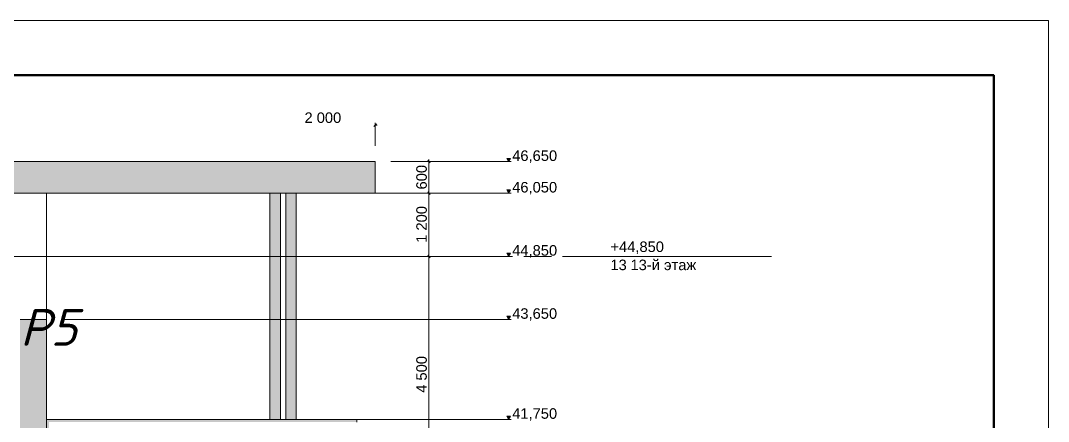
# Model space of a CAD drawing. Header units: millimetres. Extents: x 1499747 to 4230374, y -28481 to 441852.
# Drawn here: x 4068450 to 4087996, y 405542 to 413159 of the extents above; entities that cross this region are included whole.
import ezdxf
from ezdxf.enums import TextEntityAlignment as Align

# ---------------------------------------------------------------- set-up
doc = ezdxf.new("R2010")
doc.units = ezdxf.units.MM
doc.header["$MEASUREMENT"] = 0
doc.layers.add('ТП', color=250, linetype='Continuous', lineweight=30)
doc.layers.add('Чертеж и Рисунок', color=7, linetype='Continuous')
doc.styles.add('РЎР“Р•РќР•Р\xa0Р\x98Р\xa0_РЎРўР\x98Р›Р¬_2', font='')
doc.styles.add('СПДС', font='isocpeur.ttf', dxfattribs={"width": 0.9})
doc.styles.add('Текст', font='isocpeui.ttf')
doc.styles.get('РЎР“Р•РќР•Р\xa0Р\x98Р\xa0_РЎРўР\x98Р›Р¬_2').set_extended_font_data('GOST Common', italic=True)

# ---------------------------------------------------------------- blocks, each defined once
blk = doc.blocks.new('*U32')
at = {"lineweight": 0}
blk.add_lwpolyline([(-415, -5), (5, -5), (5, 292), (-415, 292)], close=True, dxfattribs=at)
at = {"color": 0, "linetype": 'Continuous', "lineweight": 50}
blk.add_lwpolyline([(-395, 287), (0, 287), (0, 0), (-395, 0)], close=True, dxfattribs=at)
at = {"style": 'СПДС'}
for tag, p in [('ШИФР_ПРОЕКТА_ЛИСТ2', (-65, 7.5)), ('ЛИСТ_второй', (-5, 5))]:
    blk.add_attdef(tag, text='', height=2.5, dxfattribs=at).set_placement(p, align=Align.MIDDLE_CENTER)

msp = doc.modelspace()

# ---------------------------------------------------------------- hatches: boundary and pattern name
at = {"layer": 'Чертеж и Рисунок', "linetype": 'Continuous', "lineweight": 0, "true_color": 0x000000}
for points in [[(4077731.30925, 410478.39753), (4077767.5093, 410540.89763), (4077695.00919, 410540.89763)], [(4077731.30925, 409878.46661), (4077767.5093, 409940.96671), (4077695.00919, 409940.96671)], [(4077731.30925, 408678.46478), (4077767.5093, 408740.96488), (4077695.00919, 408740.96488)], [(4077731.30925, 407478.46295), (4077767.5093, 407540.96304), (4077695.00919, 407540.96304)], [(4077731.30925, 405578.46004), (4077767.5093, 405640.96014), (4077695.00919, 405640.96014)]]:
    msp.add_hatch(color=18, dxfattribs=at).paths.add_polyline_path(points)
at = {"layer": 'Чертеж и Рисунок', "linetype": 'Continuous', "lineweight": 0, "true_color": 0x2e2e2e}
for points in [[(4075192.00537, 410478.39753), (4063916.98814, 410478.39753), (4063916.98814, 409878.46661), (4075192.00537, 409878.46661)], [(4075192.00537, 409878.46661), (4073192.00231, 409878.46661), (4073192.00231, 409878.38661), (4075192.00537, 409878.38661)], [(4074570.50442, 405578.46004), (4068941.89582, 405578.46004), (4068991.89589, 405528.45997), (4074570.50442, 405528.45997)], [(4068941.89582, 404178.45791), (4068991.89589, 404228.45798), (4068991.89589, 405528.45997), (4068941.89582, 405578.46004)], [(4074570.50442, 405578.46004), (4074570.50442, 405528.45997), (4074842.00483, 405528.45997), (4074842.00483, 405578.46004)]]:
    msp.add_hatch(color=250, dxfattribs=at).paths.add_polyline_path(points)
at = {"layer": 'Чертеж и Рисунок', "linetype": 'Continuous', "lineweight": 0, "true_color": 0x4b4e54}
for points in [[(4073192.00231, 405578.46004), (4073392.00262, 405578.46004), (4073392.00262, 409878.38661), (4073192.00231, 409878.38661)], [(4073492.00277, 405578.46004), (4073692.00308, 405578.46004), (4073692.00308, 409878.38661), (4073492.00277, 409878.38661)]]:
    msp.add_hatch(color=251, dxfattribs=at).paths.add_polyline_path(points)
at = {"layer": 'Чертеж и Рисунок', "linetype": 'Continuous', "lineweight": 0, "true_color": 0xbc9a89}
msp.add_hatch(color=33, dxfattribs=at).paths.add_polyline_path([(4068441.89505, 407478.46295), (4068441.89505, 399933.01142), (4068941.89582, 399933.01142), (4068941.89582, 407478.46295)])

# ---------------------------------------------------------------- linework, layer by layer
at = {"layer": 'Чертеж и Рисунок', "color": 7, "linetype": 'Continuous', "lineweight": 5}
for points in [[(4075167.00533, 411146.80855), (4075217.00541, 411196.80863)], [(4075192.00537, 410778.39799), (4075192.00537, 411218.67866)], [(4075192.00537, 411171.80859), (4075229.50542, 411171.80859)], [(4076241.90697, 410453.39749), (4076191.90689, 410503.39757)], [(4076216.90693, 410478.39753), (4076216.90693, 410515.89759)], [(4077731.30925, 410478.39753), (4077695.00919, 410540.89763)], [(4077695.00919, 410540.89763), (4077767.5093, 410540.89763)], [(4077767.5093, 410540.89763), (4077731.30925, 410478.39753)], [(4063916.98814, 410478.39753), (4075192.00537, 410478.39753)], [(4075192.00537, 410478.39753), (4075192.00537, 409878.46661)], [(4077731.30925, 410478.39753), (4075492.00583, 410478.39753)], [(4076263.807, 410478.39753), (4075492.00583, 410478.39753)], [(4076216.90693, 409878.46661), (4076216.90693, 410478.39753)], [(4077731.30925, 410478.39753), (4077778.10932, 410478.39753)], [(4076191.90689, 409903.46665), (4076241.90697, 409853.46658)], [(4077731.30925, 409878.46661), (4077695.00919, 409940.96671)], [(4077695.00919, 409940.96671), (4077767.5093, 409940.96671)], [(4077767.5093, 409940.96671), (4077731.30925, 409878.46661)], [(4063916.98814, 409878.46661), (4075192.00537, 409878.46661)], [(4077731.30925, 409878.46661), (4064666.98929, 409878.46661)], [(4076263.807, 409878.46661), (4064666.98929, 409878.46661)], [(4068941.89582, 407478.46295), (4068941.89582, 409878.46661)], [(4075192.00537, 409878.38661), (4073192.00231, 409878.38661)], [(4075192.00537, 409878.46661), (4075192.00537, 409878.38661)], [(4076216.90693, 408678.46478), (4076216.90693, 409878.46661)], [(4077731.30925, 409878.46661), (4077778.10932, 409878.46661)], [(4077731.30925, 408678.46478), (4077695.00919, 408740.96488)], [(4077695.00919, 408740.96488), (4077767.5093, 408740.96488)], [(4077767.5093, 408740.96488), (4077731.30925, 408678.46478)], [(4077731.30925, 408678.46478), (4066716.89242, 408678.46478)], [(4076263.807, 408678.46478), (4066716.89242, 408678.46478)], [(4076191.90689, 408703.46482), (4076241.90697, 408653.46474)], [(4076216.90693, 404178.45791), (4076216.90693, 408678.46478)], [(4077731.30925, 408678.46478), (4077778.10932, 408678.46478)], [(4078867.21098, 408678.46478), (4078967.21113, 408678.46478)], [(4078967.21113, 408678.46478), (4079067.21129, 408678.46478)], [(4079267.21159, 408678.46478), (4079067.21129, 408678.46478)], [(4079267.21159, 408678.46478), (4079667.2122, 408678.46478)], [(4082729.21688, 408678.46478), (4079667.2122, 408678.46478)], [(4068441.89505, 407478.46295), (4068941.89582, 407478.46295)], [(4068941.89582, 399933.01142), (4068941.89582, 407478.46295)], [(4077731.30925, 407478.46295), (4069241.89628, 407478.46295)], [(4077731.30925, 407478.46295), (4077695.00919, 407540.96304)], [(4077695.00919, 407540.96304), (4077767.5093, 407540.96304)], [(4077767.5093, 407540.96304), (4077731.30925, 407478.46295)], [(4077731.30925, 407478.46295), (4077778.10932, 407478.46295)], [(4077731.30925, 405578.46004), (4077695.00919, 405640.96014)], [(4077695.00919, 405640.96014), (4077767.5093, 405640.96014)], [(4077767.5093, 405640.96014), (4077731.30925, 405578.46004)], [(4068941.89582, 405578.46004), (4074570.50442, 405578.46004)], [(4077731.30925, 405578.46004), (4069241.89628, 405578.46004)], [(4074570.50442, 405578.46004), (4074842.00483, 405578.46004)], [(4074842.00483, 405578.46004), (4074842.00483, 405528.45997)], [(4077731.30925, 405578.46004), (4077778.10932, 405578.46004)]]:
    msp.add_lwpolyline(points, dxfattribs=at)
at = {"layer": 'Чертеж и Рисунок', "color": 14, "linetype": 'Continuous', "lineweight": 15, "true_color": 0xa80f02}
for points in [[(4073192.00231, 405578.46004), (4073192.00231, 409878.38661)], [(4073192.00231, 409878.38661), (4073392.00262, 409878.38661)], [(4073392.00262, 405578.46004), (4073392.00262, 409878.38661)], [(4073492.00277, 405578.46004), (4073492.00277, 409878.38661)], [(4073692.00308, 405578.46004), (4073692.00308, 409878.38661)]]:
    msp.add_lwpolyline(points, dxfattribs=at)
at = {"layer": 'Чертеж и Рисунок', "color": 1, "linetype": 'Continuous', "lineweight": 0}
for points in [[(4068174.99465, 408678.46478), (4068704.19546, 408678.46478)], [(4068915.79578, 408678.46478), (4069056.89599, 408678.46478)], [(4069268.59632, 408678.46478), (4069797.79713, 408678.46478)], [(4070009.39745, 408678.46478), (4070150.49766, 408678.46478)], [(4070362.19799, 408678.46478), (4070891.3988, 408678.46478)], [(4071102.99912, 408678.46478), (4071244.19934, 408678.46478)], [(4071455.79966, 408678.46478), (4071985.00047, 408678.46478)], [(4072196.70079, 408678.46478), (4072337.80101, 408678.46478)], [(4072549.40133, 408678.46478), (4073078.60214, 408678.46478)], [(4073290.30246, 408678.46478), (4073431.40268, 408678.46478)], [(4073643.003, 408678.46478), (4074172.20381, 408678.46478)], [(4074383.90413, 408678.46478), (4074525.00435, 408678.46478)], [(4074736.70467, 408678.46478), (4075265.80548, 408678.46478)], [(4075477.5058, 408678.46478), (4075618.60602, 408678.46478)], [(4075830.30634, 408678.46478), (4076359.40715, 408678.46478)], [(4076571.10747, 408678.46478), (4076712.20769, 408678.46478)], [(4076923.90801, 408678.46478), (4077453.00882, 408678.46478)], [(4077664.70914, 408678.46478), (4077805.80936, 408678.46478)], [(4078017.50968, 408678.46478), (4078546.71049, 408678.46478)], [(4078758.31082, 408678.46478), (4078867.21098, 408678.46478)]]:
    msp.add_lwpolyline(points, dxfattribs=at)

# ---------------------------------------------------------------- block references
at = {"lineweight": 0, "xscale": 207.9448740141517, "yscale": 207.9448740141517, "zscale": 207.9448740141517}
msp.add_blockref('*U32', (4086956.71919, 352439.18272), dxfattribs=at)

# ---------------------------------------------------------------- texts
at = {"layer": 'ТП', "lineweight": 30, "insert": (4068441.89505, 407678.46218), "char_height": 700, "width": 3382.8894475, "attachment_point": 1, "style": 'Текст'}
msp.add_mtext('P{\\fISOCPEUR|b0|i1|c204|p34;5}', dxfattribs=at)
at = {"layer": 'Чертеж и Рисунок', "color": 7, "linetype": 'Continuous', "lineweight": 15, "char_height": 200.0004799, "attachment_point": 7, "style": 'РЎР“Р•РќР•Р\xa0Р\x98Р\xa0_РЎРўР\x98Р›Р¬_2'}
for s, insert in [('\\A1;{\\pql;\\fArial|b0|i0|c204|p0;\\W1.000000;2 000}', (4073848.86347, 411210.92059)), ('\\A1;{\\pql;\\fArial|b0|i0|c204|p0;\\W1.000000;46,650}', (4077798.93339, 410454.51244)), ('\\A1;{\\pql;\\fArial|b0|i0|c204|p0;\\W1.000000;46,050}', (4077798.93339, 409854.5854)), ('\\A1;{\\pql;\\fArial|b0|i0|c204|p0;\\W1.000000;+44,850}', (4079667.26334, 408723.91471)), ('\\A1;{\\pql;\\fArial|b0|i0|c204|p0;\\W1.000000;44,850}', (4077798.93339, 408654.58279)), ('\\A1;{\\pql;\\fArial|b0|i0|c204|p0;\\W1.000000;13}', (4079667.26334, 408413.54394)), ('\\A1;{\\pql;\\fArial|b0|i0|c204|p0;\\W1.000000;13-й этаж}', (4080048.60917, 408413.54394)), ('\\A1;{\\pql;\\fArial|b0|i0|c204|p0;\\W1.000000;43,650}', (4077798.93339, 407454.58017)), ('\\A1;{\\pql;\\fArial|b0|i0|c204|p0;\\W1.000000;41,750}', (4077798.93339, 405554.57491))]:
    msp.add_mtext(s, dxfattribs=dict(at, insert=insert))
at = {"layer": 'Чертеж и Рисунок', "color": 7, "linetype": 'Continuous', "lineweight": 15, "char_height": 200.0004799, "attachment_point": 7, "rotation": 90, "style": 'РЎР“Р•РќР•Р\xa0Р\x98Р\xa0_РЎРўР\x98Р›Р¬_2'}
for s, insert in [('\\A1;{\\pql;\\fArial|b0|i0|c204|p0;\\W1.000000;600}', (4076177.74805, 409949.61317)), ('\\A1;{\\pql;\\fArial|b0|i0|c204|p0;\\W1.000000;1 200}', (4076177.74805, 408935.2878)), ('\\A1;{\\pql;\\fArial|b0|i0|c204|p0;\\W1.000000;4 500}', (4076177.74805, 406085.26641))]:
    msp.add_mtext(s, dxfattribs=dict(at, insert=insert))

doc.saveas('drawing.dxf')
